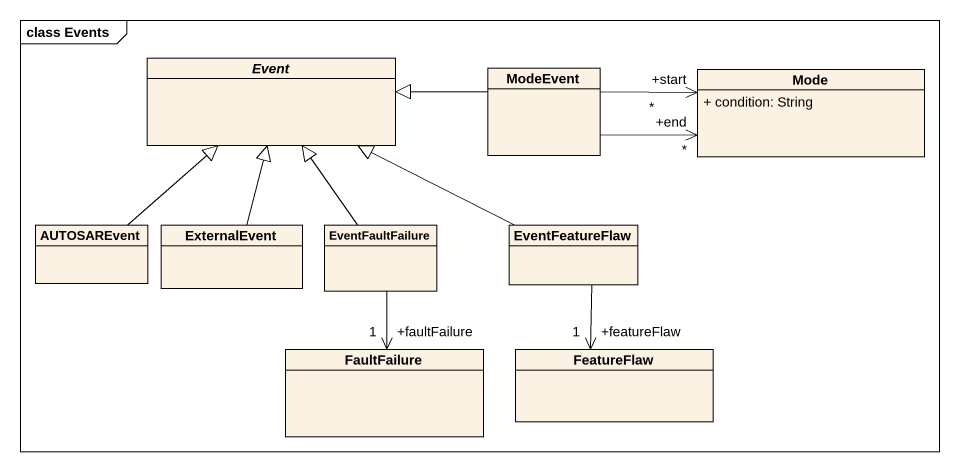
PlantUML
@startuml
mainframe class Events
hide circle
hide empty members
skinparam classAttributeIconSize 0
abstract class Event
class ModeEvent
class Mode {
  + condition: String
}
class AUTOSAREvent
class ExternalEvent
class EventFaultFailure
class EventFeatureFlaw
class FaultFailure
class FeatureFlaw
ModeEvent -left-|> Event
ModeEvent -right-> "+end\n*" Mode
ModeEvent -right-> "+start\n*" Mode
AUTOSAREvent -up-|> Event
ExternalEvent -up-|> Event
EventFaultFailure -up-|> Event
EventFaultFailure --> "+faultFailure\n1" FaultFailure
EventFeatureFlaw -left-|> Event
EventFeatureFlaw --> "+featureFlaw\n1" FeatureFlaw
@enduml
